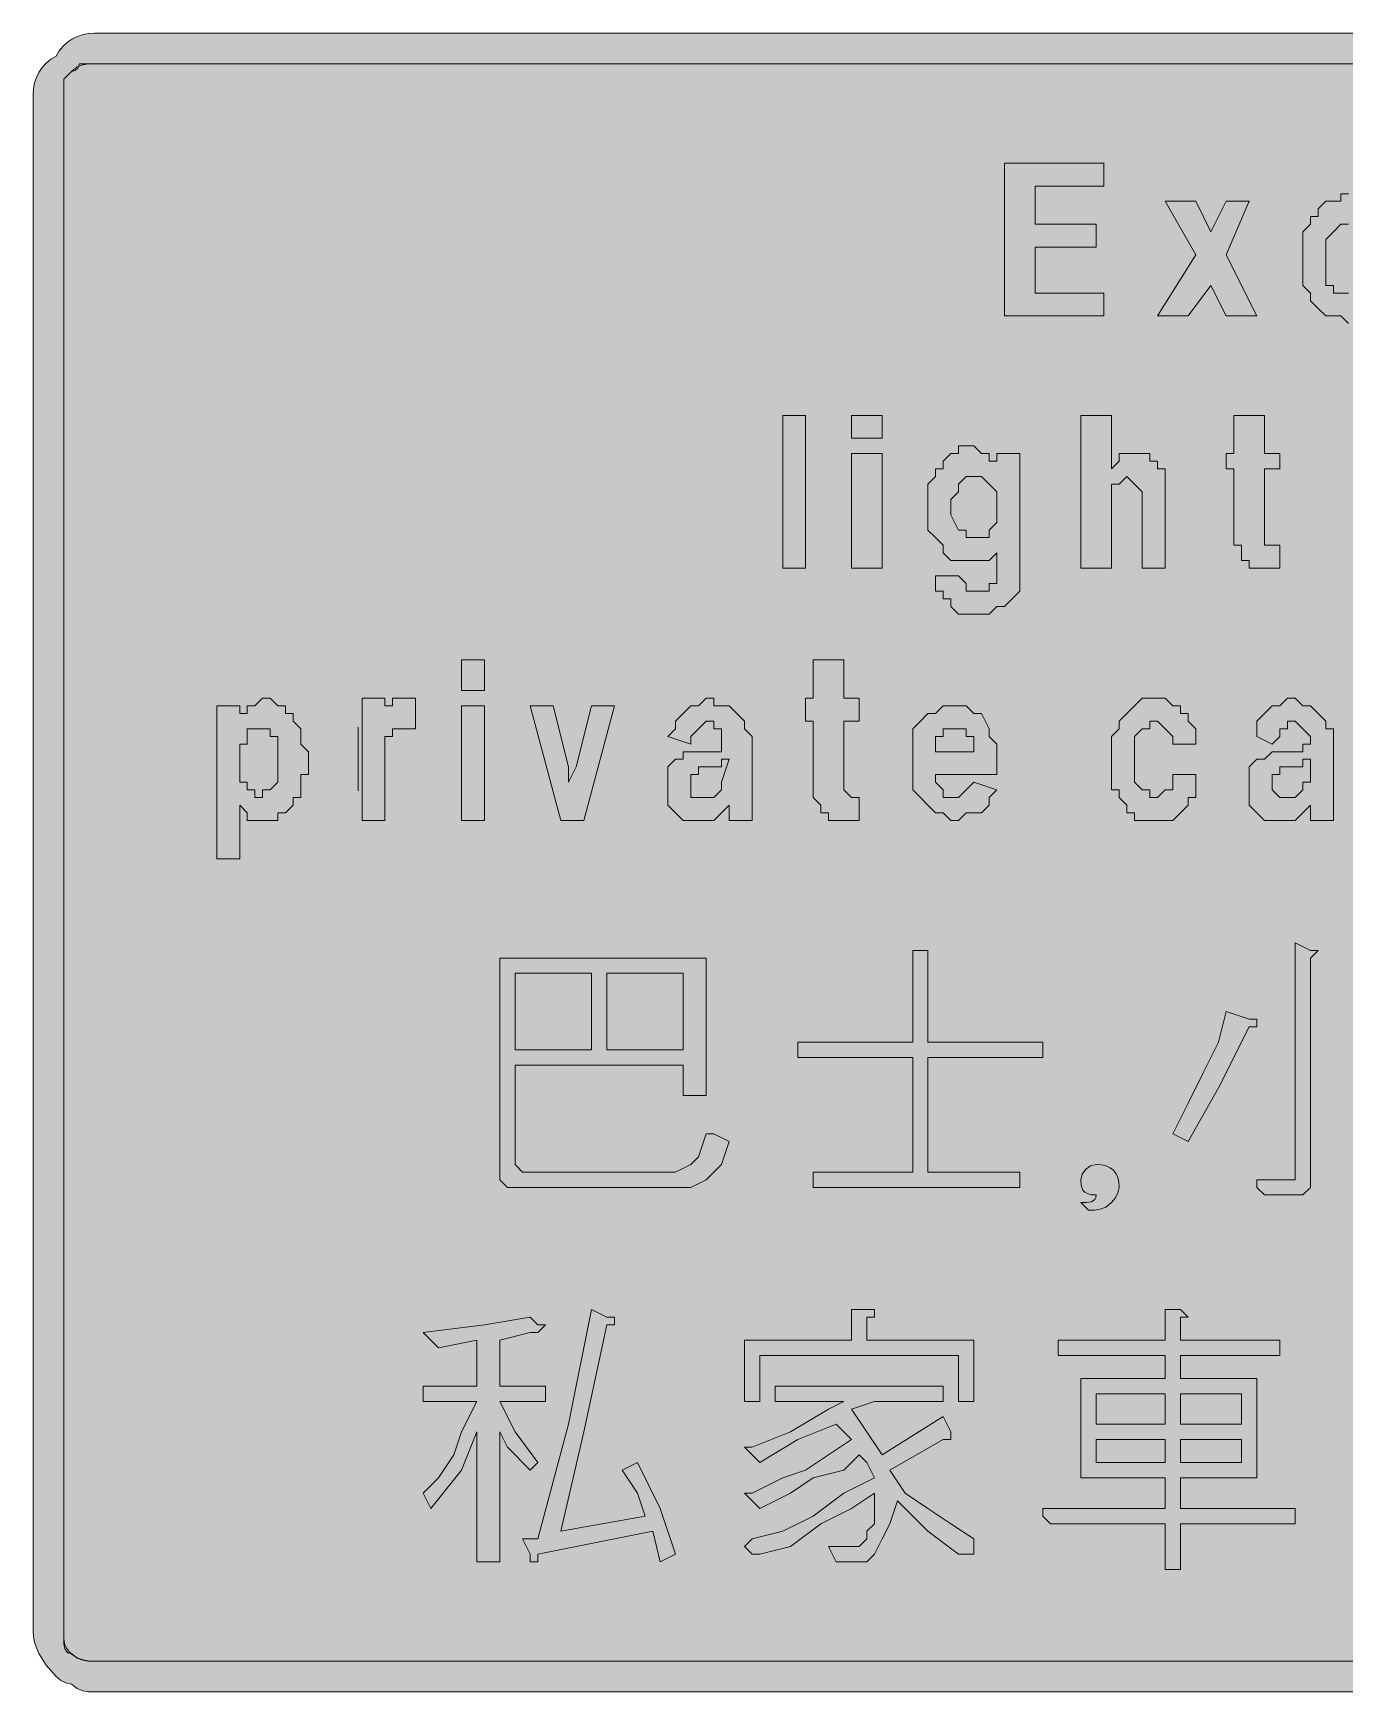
# Model space of a CAD drawing. Header units: metres. Extents: x 7 to 558, y 6 to 266.
# Drawn here: x 6.9 to 212.7, y 5.8 to 266.2 of the extents above; entities that cross this region are included whole.
import ezdxf

# ---------------------------------------------------------------- set-up
doc = ezdxf.new("R2010")
doc.units = ezdxf.units.M
for name, color, linetype, true_color in [('FILL_BLACK_000000', 7, 'Continuous', 0x000000), ('FILL_WHITE_FFFFFF', 7, 'Continuous', 0xffffff), ('STROKE_BLACK_000000', 7, 'Continuous', 0x000000)]:
    doc.layers.add(name, color=color, linetype=linetype, true_color=true_color)

msp = doc.modelspace()

# ---------------------------------------------------------------- hatches: boundary and pattern name
at = {"layer": 'FILL_BLACK_000000', "true_color": 0x000000}
h = msp.add_hatch(color=7, dxfattribs=at)
h.dxf.hatch_style = 1
h.paths.add_polyline_path([(14.73, 5.91), (13.83, 6.27), (12.93, 6.96), (12.05, 7.15), (11.28, 7.56), (10.53, 8.16), (8.96, 9.96), (7.83, 11.76), (7.44, 12.66), (7.16, 13.56), (6.99, 14.46), (6.93, 15.36), (6.93, 256.56), (6.99, 257.46), (7.16, 258.34), (7.44, 259.2), (7.83, 260.01), (8.34, 260.77), (8.96, 261.45), (9.69, 262.06), (10.53, 262.56), (11.03, 263.4), (11.64, 264.14), (12.32, 264.75), (13.08, 265.26), (13.89, 265.65), (14.75, 265.93), (15.63, 266.1), (16.53, 266.16), (549.33, 266.16), (550.23, 265.97), (551.13, 265.56), (552.03, 265.15), (552.93, 264.96), (553.81, 264.75), (554.58, 264.21), (555.12, 263.44), (555.33, 262.56), (556.12, 262.06), (556.72, 261.45), (557.14, 260.77), (557.43, 260.01), (557.69, 258.34), (557.73, 256.56), (557.73, 15.36), (557.73, 11.76), (557.52, 10.86), (556.98, 9.96), (555.33, 8.16), (554.58, 7.56), (553.81, 7.15), (552.93, 6.96), (552.03, 6.27), (551.13, 5.91), (550.23, 5.78), (549.33, 5.76), (16.53, 5.76), (15.63, 5.78), (14.73, 5.91)])
h.paths.add_polyline_path([(550.23, 10.58), (551.13, 10.71), (552.03, 11.07), (552.93, 11.76), (553.33, 11.81), (553.62, 11.97), (553.98, 12.51), (554.11, 13.28), (554.13, 14.16), (554.13, 256.56), (554.11, 257.46), (553.98, 258.36), (553.62, 259.26), (552.93, 260.16), (552.03, 260.85), (551.13, 261.21), (550.23, 261.34), (549.33, 261.36), (16.53, 261.36), (15.63, 261.34), (14.73, 261.21), (13.83, 260.85), (12.93, 260.16), (11.73, 258.96), (11.73, 256.56), (11.73, 14.16), (11.84, 13.32), (12.14, 12.59), (12.62, 11.97), (13.23, 11.46), (13.96, 11.07), (14.77, 10.79), (15.63, 10.62), (16.53, 10.56), (549.33, 10.56), (550.23, 10.58)], flags=16)
h = msp.add_hatch(color=7, dxfattribs=at)
h.dxf.hatch_style = 1
h.paths.add_polyline_path([(159.33, 245.76), (174.93, 245.76), (174.93, 242.16), (164.13, 242.16), (164.13, 236.16), (173.73, 236.16), (173.73, 232.56), (164.13, 232.56), (164.13, 225.36), (174.93, 225.36), (174.93, 221.76), (159.33, 221.76), (159.33, 245.76)])
h = msp.add_hatch(color=7, dxfattribs=at)
h.dxf.hatch_style = 1
h.paths.add_polyline_path([(197.73, 239.76), (194.13, 231.36), (198.93, 221.76), (194.13, 221.76), (191.73, 226.56), (188.13, 221.76), (183.33, 221.76), (189.33, 231.36), (184.53, 239.76), (189.33, 239.76), (191.73, 234.96), (194.13, 239.76), (197.73, 239.76)])
h = msp.add_hatch(color=7, dxfattribs=at)
h.dxf.hatch_style = 1
h.paths.add_polyline_path([(219.33, 226.56), (219.33, 225.36), (218.13, 224.16), (218.13, 222.96), (216.93, 222.96), (215.73, 221.76), (214.53, 221.76), (214.53, 220.56), (213.33, 220.56), (212.13, 221.76), (210.93, 221.76), (209.73, 221.76), (208.53, 222.96), (207.33, 224.16), (207.33, 225.36), (206.13, 226.56), (206.13, 227.76), (206.13, 228.96), (206.13, 231.36), (206.13, 232.56), (206.13, 233.76), (206.13, 234.96), (207.33, 236.16), (207.33, 237.36), (208.53, 237.36), (208.53, 238.56), (209.73, 239.76), (210.93, 239.76), (212.13, 239.76), (212.13, 240.96), (213.33, 240.96), (213.33, 239.76), (214.53, 239.76), (215.73, 239.76), (216.93, 238.56), (218.13, 237.36), (218.13, 236.16), (219.33, 234.96), (219.33, 233.76), (215.73, 233.76), (215.73, 234.96), (214.53, 234.96), (214.53, 236.16), (213.33, 236.16), (212.13, 236.16), (210.93, 234.96), (209.73, 233.76), (209.73, 232.56), (209.73, 231.36), (209.73, 230.16), (209.73, 228.96), (209.73, 227.76), (209.73, 226.56), (210.93, 226.56), (210.93, 225.36), (212.13, 225.36), (213.33, 225.36), (214.53, 225.36), (214.53, 226.56), (215.73, 227.76), (219.33, 227.76), (219.33, 226.56)])
h = msp.add_hatch(color=7, dxfattribs=at)
h.dxf.hatch_style = 1
h.paths.add_polyline_path([(124.53, 206.16), (128.13, 206.16), (128.13, 182.16), (124.53, 182.16), (124.53, 206.16)])
h = msp.add_hatch(color=7, dxfattribs=at)
h.dxf.hatch_style = 1
h.paths.add_polyline_path([(135.33, 206.16), (140.13, 206.16), (140.13, 202.56), (135.33, 202.56), (135.33, 206.16)])
h = msp.add_hatch(color=7, dxfattribs=at)
h.dxf.hatch_style = 1
h.paths.add_polyline_path([(177.33, 198.96), (177.33, 200.16), (178.53, 200.16), (179.73, 200.16), (180.93, 200.16), (182.13, 200.16), (182.13, 198.96), (183.33, 198.96), (183.33, 197.76), (184.53, 197.76), (184.53, 196.56), (184.53, 195.36), (184.53, 182.16), (180.93, 182.16), (180.93, 192.96), (180.93, 194.16), (179.73, 195.36), (178.53, 196.56), (177.33, 195.36), (176.13, 195.36), (176.13, 194.16), (176.13, 192.96), (176.13, 182.16), (171.33, 182.16), (171.33, 206.16), (176.13, 206.16), (176.13, 197.76), (177.33, 198.96)])
h = msp.add_hatch(color=7, dxfattribs=at)
h.dxf.hatch_style = 1
h.paths.add_polyline_path([(196.53, 206.16), (200.13, 206.16), (200.13, 200.16), (202.53, 200.16), (202.53, 197.76), (200.13, 197.76), (200.13, 188.16), (200.13, 186.96), (200.13, 185.76), (201.33, 185.76), (202.53, 185.76), (202.53, 182.16), (201.33, 182.16), (198.93, 182.16), (197.73, 182.16), (197.73, 183.36), (196.53, 183.36), (196.53, 184.56), (196.53, 185.76), (195.33, 185.76), (195.33, 197.76), (194.13, 197.76), (194.13, 200.16), (195.33, 200.16), (195.33, 206.16), (196.53, 206.16)])
h = msp.add_hatch(color=7, dxfattribs=at)
h.dxf.hatch_style = 1
h.paths.add_polyline_path([(156.93, 183.36), (154.53, 183.36), (153.33, 183.36), (152.13, 183.36), (150.93, 183.36), (149.73, 184.56), (149.73, 185.76), (148.53, 186.96), (147.33, 188.16), (147.33, 189.36), (147.33, 190.56), (147.33, 192.96), (147.33, 194.16), (147.33, 195.36), (148.53, 196.56), (148.53, 197.76), (149.73, 197.76), (149.73, 198.96), (150.93, 200.16), (152.13, 200.16), (152.13, 201.36), (154.53, 201.36), (155.73, 200.16), (156.93, 200.16), (156.93, 198.96), (158.13, 198.96), (158.13, 200.16), (161.73, 200.16), (161.73, 180.96), (161.73, 179.76), (161.73, 178.56), (160.53, 177.36), (159.33, 176.16), (158.13, 176.16), (156.93, 174.96), (154.53, 174.96), (153.33, 174.96), (152.13, 174.96), (150.93, 176.16), (150.93, 177.36), (149.73, 177.36), (149.73, 178.56), (148.53, 178.56), (148.53, 180.96), (152.13, 180.96), (153.33, 179.76), (153.33, 178.56), (154.53, 178.56), (155.73, 178.56), (156.93, 178.56), (156.93, 179.76), (158.13, 179.76), (158.13, 180.96), (158.13, 182.16), (158.13, 184.56), (156.93, 183.36)])
h.paths.add_polyline_path([(158.13, 194.16), (156.93, 195.36), (155.73, 196.56), (154.53, 196.56), (153.33, 196.56), (152.13, 195.36), (152.13, 194.16), (150.93, 192.96), (150.93, 191.76), (150.93, 190.56), (152.13, 188.16), (153.33, 188.16), (153.33, 186.96), (154.53, 186.96), (155.73, 186.96), (156.93, 186.96), (156.93, 188.16), (158.13, 189.36), (158.13, 190.56), (158.13, 191.76), (158.13, 192.96), (158.13, 194.16)], flags=16)
h = msp.add_hatch(color=7, dxfattribs=at)
h.dxf.hatch_style = 1
h.paths.add_polyline_path([(135.33, 200.16), (140.13, 200.16), (140.13, 182.16), (135.33, 182.16), (135.33, 200.16)])
h = msp.add_hatch(color=7, dxfattribs=at)
h.dxf.hatch_style = 1
h.paths.add_polyline_path([(74.13, 167.76), (77.73, 167.76), (77.73, 162.96), (74.13, 162.96), (74.13, 167.76)])
h = msp.add_hatch(color=7, dxfattribs=at)
h.dxf.hatch_style = 1
h.paths.add_polyline_path([(134.13, 167.76), (134.13, 161.76), (136.53, 161.76), (136.53, 158.16), (134.13, 158.16), (134.13, 149.76), (134.13, 148.56), (134.13, 147.36), (135.33, 146.16), (136.53, 146.16), (136.53, 142.56), (135.33, 142.56), (132.93, 142.56), (131.73, 142.56), (131.73, 143.76), (130.53, 143.76), (130.53, 144.96), (129.33, 146.16), (129.33, 147.36), (129.33, 158.16), (128.13, 158.16), (128.13, 161.76), (129.33, 161.76), (129.33, 167.76), (134.13, 167.76)])
h = msp.add_hatch(color=7, dxfattribs=at)
h.dxf.hatch_style = 1
h.paths.add_polyline_path([(35.73, 136.56), (35.73, 160.56), (39.33, 160.56), (39.33, 159.36), (40.53, 159.36), (40.53, 160.56), (41.73, 160.56), (42.93, 161.76), (44.13, 161.76), (45.33, 160.56), (46.53, 160.56), (46.53, 159.36), (47.73, 159.36), (47.73, 158.16), (48.93, 156.96), (48.93, 155.76), (48.93, 154.56), (50.13, 153.36), (50.13, 152.16), (50.13, 150.96), (50.13, 149.76), (48.93, 149.76), (48.93, 148.56), (48.93, 147.36), (48.93, 146.16), (47.73, 146.16), (47.73, 144.96), (46.53, 143.76), (45.33, 143.76), (45.33, 142.56), (44.13, 142.56), (42.93, 142.56), (41.73, 142.56), (40.53, 142.56), (40.53, 143.76), (39.33, 144.96), (39.33, 136.56), (35.73, 136.56)])
h.paths.add_polyline_path([(42.93, 147.36), (44.13, 147.36), (45.33, 148.56), (45.33, 149.76), (45.33, 152.16), (45.33, 153.36), (45.33, 154.56), (45.33, 155.76), (44.13, 155.76), (44.13, 156.96), (42.93, 156.96), (41.73, 156.96), (40.53, 156.96), (40.53, 155.76), (40.53, 154.56), (39.33, 154.56), (39.33, 153.36), (39.33, 152.16), (39.33, 150.96), (39.33, 149.76), (39.33, 148.56), (40.53, 148.56), (40.53, 147.36), (41.73, 147.36), (41.73, 146.16), (42.93, 146.16), (42.93, 147.36)], flags=16)
h = msp.add_hatch(color=7, dxfattribs=at)
h.dxf.hatch_style = 1
h.paths.add_polyline_path([(63.33, 161.76), (64.53, 161.76), (65.73, 161.76), (66.93, 161.76), (66.93, 156.96), (65.73, 156.96), (64.53, 156.96), (63.33, 156.96), (63.33, 155.76), (62.13, 155.76), (62.13, 154.56), (62.13, 153.36), (62.13, 152.16), (62.13, 142.56), (58.53, 142.56), (58.53, 161.76), (62.13, 161.76), (62.13, 160.56), (63.33, 160.56), (63.33, 161.76)])
h = msp.add_hatch(color=7, dxfattribs=at)
h.dxf.hatch_style = 1
h.paths.add_polyline_path([(107.73, 158.16), (108.93, 159.36), (110.13, 160.56), (111.33, 160.56), (112.53, 161.76), (113.73, 161.76), (113.73, 160.56), (114.93, 160.56), (116.13, 160.56), (117.33, 159.36), (118.53, 158.16), (118.53, 156.96), (119.73, 155.76), (119.73, 154.56), (119.73, 144.96), (119.73, 143.76), (119.73, 142.56), (116.13, 142.56), (116.13, 144.96), (114.93, 143.76), (113.73, 142.56), (112.53, 142.56), (111.33, 142.56), (110.13, 142.56), (108.93, 142.56), (107.73, 143.76), (106.53, 144.96), (106.53, 146.16), (106.53, 147.36), (106.53, 148.56), (106.53, 149.76), (106.53, 150.96), (107.73, 152.16), (108.93, 152.16), (108.93, 153.36), (110.13, 153.36), (111.33, 153.36), (112.53, 153.36), (113.73, 153.36), (114.93, 153.36), (114.93, 154.56), (114.93, 155.76), (114.93, 156.96), (113.73, 156.96), (113.73, 158.16), (112.53, 158.16), (111.33, 156.96), (110.13, 155.76), (110.13, 154.56), (106.53, 155.76), (107.73, 156.96), (107.73, 158.16)])
h.paths.add_polyline_path([(110.13, 149.76), (110.13, 148.56), (110.13, 147.36), (110.13, 146.16), (111.33, 146.16), (112.53, 146.16), (113.73, 146.16), (114.93, 147.36), (114.93, 148.56), (116.13, 152.16), (114.93, 152.16), (114.93, 150.96), (111.33, 150.96), (111.33, 149.76), (110.13, 149.76)], flags=16)
h = msp.add_hatch(color=7, dxfattribs=at)
h.dxf.hatch_style = 1
h.paths.add_polyline_path([(189.33, 148.56), (189.33, 147.36), (189.33, 146.16), (188.13, 146.16), (188.13, 144.96), (186.93, 143.76), (185.73, 142.56), (184.53, 142.56), (183.33, 142.56), (182.13, 142.56), (180.93, 142.56), (179.73, 142.56), (179.73, 143.76), (178.53, 143.76), (178.53, 144.96), (177.33, 146.16), (177.33, 147.36), (176.13, 147.36), (176.13, 148.56), (176.13, 150.96), (176.13, 152.16), (176.13, 153.36), (176.13, 154.56), (176.13, 155.76), (177.33, 156.96), (177.33, 158.16), (178.53, 159.36), (179.73, 160.56), (180.93, 161.76), (182.13, 161.76), (183.33, 161.76), (184.53, 161.76), (185.73, 160.56), (186.93, 160.56), (186.93, 159.36), (188.13, 159.36), (188.13, 158.16), (189.33, 156.96), (189.33, 155.76), (189.33, 154.56), (185.73, 154.56), (185.73, 155.76), (184.53, 156.96), (183.33, 158.16), (182.13, 158.16), (182.13, 156.96), (180.93, 156.96), (179.73, 155.76), (179.73, 154.56), (179.73, 153.36), (179.73, 152.16), (179.73, 150.96), (179.73, 149.76), (179.73, 148.56), (180.93, 147.36), (182.13, 147.36), (182.13, 146.16), (183.33, 146.16), (184.53, 147.36), (185.73, 147.36), (185.73, 148.56), (185.73, 149.76), (189.33, 149.76), (189.33, 148.56)])
h = msp.add_hatch(color=7, dxfattribs=at)
h.dxf.hatch_style = 1
h.paths.add_polyline_path([(198.93, 158.16), (200.13, 159.36), (201.33, 160.56), (202.53, 160.56), (203.73, 161.76), (204.93, 161.76), (206.13, 160.56), (207.33, 160.56), (208.53, 159.36), (209.73, 158.16), (209.73, 156.96), (210.93, 156.96), (210.93, 155.76), (210.93, 154.56), (210.93, 144.96), (210.93, 143.76), (210.93, 142.56), (207.33, 142.56), (207.33, 144.96), (206.13, 143.76), (204.93, 142.56), (203.73, 142.56), (202.53, 142.56), (201.33, 142.56), (200.13, 142.56), (198.93, 143.76), (197.73, 144.96), (197.73, 146.16), (197.73, 147.36), (197.73, 148.56), (197.73, 149.76), (197.73, 150.96), (198.93, 152.16), (200.13, 152.16), (201.33, 153.36), (202.53, 153.36), (203.73, 153.36), (204.93, 153.36), (206.13, 153.36), (206.13, 154.56), (207.33, 154.56), (207.33, 155.76), (206.13, 156.96), (204.93, 158.16), (203.73, 158.16), (203.73, 156.96), (202.53, 156.96), (202.53, 155.76), (201.33, 154.56), (198.93, 155.76), (198.93, 156.96), (198.93, 158.16)])
h.paths.add_polyline_path([(201.33, 149.76), (201.33, 148.56), (201.33, 147.36), (202.53, 146.16), (203.73, 146.16), (204.93, 146.16), (206.13, 147.36), (206.13, 148.56), (207.33, 148.56), (207.33, 152.16), (206.13, 152.16), (206.13, 150.96), (202.53, 150.96), (202.53, 149.76), (201.33, 149.76)], flags=16)
h = msp.add_hatch(color=7, dxfattribs=at)
h.dxf.hatch_style = 1
h.paths.add_polyline_path([(74.13, 160.56), (77.73, 160.56), (77.73, 142.56), (74.13, 142.56), (74.13, 160.56)])
h = msp.add_hatch(color=7, dxfattribs=at)
h.dxf.hatch_style = 1
h.paths.add_polyline_path([(84.93, 160.56), (88.53, 160.56), (90.93, 150.96), (90.93, 148.56), (92.13, 150.96), (94.53, 160.56), (98.13, 160.56), (93.33, 142.56), (89.73, 142.56), (84.93, 160.56)])
h = msp.add_hatch(color=7, dxfattribs=at)
h.dxf.hatch_style = 1
h.paths.add_polyline_path([(156.93, 144.96), (155.73, 143.76), (153.33, 143.76), (152.13, 142.56), (150.93, 142.56), (149.73, 143.76), (148.53, 143.76), (147.33, 144.96), (146.13, 146.16), (144.93, 147.36), (144.93, 149.76), (144.93, 150.96), (144.93, 153.36), (144.93, 154.56), (144.93, 156.96), (146.13, 158.16), (147.33, 159.36), (148.53, 159.36), (149.73, 160.56), (152.13, 160.56), (153.33, 160.56), (154.53, 159.36), (155.73, 159.36), (156.93, 156.96), (156.93, 155.76), (158.13, 154.56), (158.13, 152.16), (158.13, 149.76), (148.53, 149.76), (148.53, 148.56), (149.73, 147.36), (149.73, 146.16), (150.93, 146.16), (152.13, 146.16), (153.33, 147.36), (154.53, 148.56), (158.13, 147.36), (156.93, 146.16), (156.93, 144.96)])
h.paths.add_polyline_path([(154.53, 154.56), (154.53, 155.76), (153.33, 155.76), (153.33, 156.96), (152.13, 156.96), (150.93, 156.96), (149.73, 156.96), (149.73, 155.76), (148.53, 155.76), (148.53, 154.56), (148.53, 153.36), (154.53, 153.36), (154.53, 154.56)], flags=16)
h = msp.add_hatch(color=7, dxfattribs=at)
h.dxf.hatch_style = 1
h.paths.add_polyline_path([(198.93, 86.16), (203.73, 86.16), (204.93, 86.16), (204.93, 87.36), (204.93, 123.36), (207.33, 122.16), (208.53, 122.16), (207.33, 120.96), (207.33, 87.36), (207.33, 84.96), (206.13, 83.76), (204.93, 83.76), (201.33, 83.76), (200.13, 83.76), (198.93, 84.96), (198.93, 86.16)])
h = msp.add_hatch(color=7, dxfattribs=at)
h.dxf.hatch_style = 1
h.paths.add_polyline_path([(83.73, 87.36), (107.73, 87.36), (110.13, 88.56), (111.33, 89.76), (112.53, 93.36), (113.73, 93.36), (116.13, 92.16), (114.93, 88.56), (113.73, 87.36), (112.53, 86.16), (110.13, 84.96), (107.73, 84.96), (82.53, 84.96), (81.33, 84.96), (80.13, 86.16), (80.13, 87.36), (80.13, 88.56), (80.13, 120.96), (112.53, 120.96), (112.53, 99.36), (108.93, 99.36), (108.93, 104.16), (82.53, 104.16), (82.53, 89.76), (82.53, 88.56), (83.73, 87.36)])
h.paths.add_polyline_path([(108.93, 118.56), (96.93, 118.56), (96.93, 106.56), (108.93, 106.56), (108.93, 118.56)], flags=16)
h.paths.add_polyline_path([(94.53, 106.56), (94.53, 118.56), (82.53, 118.56), (82.53, 106.56), (94.53, 106.56)], flags=16)
h = msp.add_hatch(color=7, dxfattribs=at)
h.dxf.hatch_style = 1
h.paths.add_polyline_path([(147.33, 105.36), (147.33, 87.36), (161.73, 87.36), (161.73, 84.96), (129.33, 84.96), (129.33, 87.36), (144.93, 87.36), (144.93, 105.36), (126.93, 105.36), (126.93, 107.76), (144.93, 107.76), (144.93, 122.16), (146.13, 122.16), (147.33, 122.16), (147.33, 120.96), (147.33, 107.76), (165.33, 107.76), (165.33, 105.36), (147.33, 105.36)])
h = msp.add_hatch(color=7, dxfattribs=at)
h.dxf.hatch_style = 1
h.paths.add_polyline_path([(188.13, 98.16), (190.53, 102.96), (192.93, 107.76), (194.13, 112.56), (197.73, 111.36), (198.93, 111.36), (198.93, 110.16), (197.73, 110.16), (192.93, 100.56), (188.13, 92.16), (185.73, 93.36), (188.13, 98.16)])
h = msp.add_hatch(color=7, dxfattribs=at)
h.dxf.hatch_style = 1
h.paths.add_polyline_path([(174.57, 88.5), (175.31, 88.34), (175.92, 88.05), (176.43, 87.66), (176.82, 87.15), (177.11, 86.54), (177.27, 85.8), (177.33, 84.96), (177.14, 84.08), (176.73, 83.31), (176.13, 82.56), (175.23, 81.87), (174.33, 81.51), (173.43, 81.38), (172.53, 81.36), (171.33, 82.56), (172.21, 82.58), (172.98, 82.71), (173.52, 83.07), (173.68, 83.36), (173.73, 83.76), (172.94, 83.81), (172.34, 83.97), (171.92, 84.2), (171.63, 84.51), (171.37, 85.28), (171.33, 86.16), (171.54, 87.04), (172.08, 87.81), (172.85, 88.35), (173.73, 88.56), (174.57, 88.5)])
h = msp.add_hatch(color=7, dxfattribs=at)
h.dxf.hatch_style = 1
h.paths.add_polyline_path([(101.73, 36.96), (99.33, 40.56), (101.73, 41.76), (105.33, 34.56), (107.73, 27.36), (105.33, 26.16), (104.13, 30.96), (86.13, 27.36), (86.13, 26.16), (84.93, 26.16), (84.93, 27.36), (83.73, 29.76), (86.13, 29.76), (90.93, 47.76), (94.53, 65.76), (96.93, 64.56), (98.13, 64.56), (98.13, 63.36), (96.93, 63.36), (93.33, 46.56), (89.73, 30.96), (102.93, 33.36), (101.73, 36.96)])
h = msp.add_hatch(color=7, dxfattribs=at)
h.dxf.hatch_style = 1
h.paths.add_polyline_path([(118.53, 60.96), (135.33, 60.96), (135.33, 65.76), (136.53, 65.76), (137.73, 65.76), (138.93, 65.76), (138.93, 64.56), (137.73, 64.56), (137.73, 60.96), (154.53, 60.96), (154.53, 51.36), (152.13, 51.36), (152.13, 58.56), (120.93, 58.56), (120.93, 51.36), (118.53, 51.36), (118.53, 60.96)])
h = msp.add_hatch(color=7, dxfattribs=at)
h.dxf.hatch_style = 1
h.paths.add_polyline_path([(204.93, 32.16), (186.93, 32.16), (186.93, 26.16), (186.93, 24.96), (184.53, 24.96), (184.53, 26.16), (184.53, 32.16), (183.33, 32.16), (166.53, 32.16), (165.33, 33.36), (165.33, 34.56), (166.53, 34.56), (183.33, 34.56), (184.53, 34.56), (184.53, 39.36), (183.33, 39.36), (171.33, 39.36), (171.33, 53.76), (171.33, 54.96), (183.33, 54.96), (184.53, 54.96), (184.53, 58.56), (183.33, 58.56), (168.93, 58.56), (167.73, 58.56), (167.73, 60.96), (168.93, 60.96), (183.33, 60.96), (184.53, 60.96), (184.53, 65.76), (186.93, 65.76), (188.13, 64.56), (186.93, 64.56), (186.93, 60.96), (201.33, 60.96), (202.53, 60.96), (202.53, 58.56), (201.33, 58.56), (186.93, 58.56), (186.93, 54.96), (198.93, 54.96), (198.93, 53.76), (198.93, 39.36), (186.93, 39.36), (186.93, 34.56), (204.93, 34.56), (204.93, 33.36), (204.93, 32.16)])
h.paths.add_polyline_path([(196.53, 47.76), (196.53, 52.56), (186.93, 52.56), (186.93, 47.76), (196.53, 47.76)], flags=16)
h.paths.add_polyline_path([(183.33, 52.56), (173.73, 52.56), (173.73, 47.76), (183.33, 47.76), (184.53, 47.76), (184.53, 52.56), (183.33, 52.56)], flags=16)
h.paths.add_polyline_path([(184.53, 45.36), (183.33, 45.36), (173.73, 45.36), (173.73, 41.76), (183.33, 41.76), (184.53, 41.76), (184.53, 45.36)], flags=16)
h.paths.add_polyline_path([(196.53, 45.36), (186.93, 45.36), (186.93, 41.76), (196.53, 41.76), (196.53, 45.36)], flags=16)
h = msp.add_hatch(color=7, dxfattribs=at)
h.dxf.hatch_style = 1
h.paths.add_polyline_path([(74.13, 40.56), (69.33, 34.56), (68.13, 36.96), (70.53, 39.36), (72.93, 42.96), (74.13, 46.56), (76.53, 51.36), (68.13, 51.36), (68.13, 53.76), (76.53, 53.76), (76.53, 60.96), (70.53, 59.76), (68.13, 62.16), (77.73, 63.36), (84.93, 64.56), (86.13, 63.36), (87.33, 63.36), (86.13, 62.16), (84.93, 62.16), (80.13, 60.96), (80.13, 53.76), (87.33, 53.76), (87.33, 51.36), (80.13, 51.36), (82.53, 46.56), (86.13, 41.76), (84.93, 40.56), (81.33, 44.16), (80.13, 46.56), (80.13, 26.16), (76.53, 26.16), (76.53, 46.56), (74.13, 40.56)])
h = msp.add_hatch(color=7, dxfattribs=at)
h.dxf.hatch_style = 1
h.paths.add_polyline_path([(123.33, 51.36), (123.33, 53.76), (149.73, 53.76), (149.73, 51.36), (138.93, 51.36), (135.33, 50.16), (140.13, 42.96), (149.73, 48.96), (150.93, 46.56), (150.93, 45.36), (149.73, 45.36), (141.33, 40.56), (143.73, 36.96), (147.33, 34.56), (150.93, 32.16), (154.53, 29.76), (154.53, 28.56), (154.53, 27.36), (153.33, 27.36), (152.13, 27.36), (147.33, 30.96), (142.53, 35.76), (141.33, 32.16), (140.13, 29.76), (138.93, 27.36), (137.73, 26.16), (135.33, 26.16), (134.13, 26.16), (132.93, 26.16), (131.73, 28.56), (134.13, 28.56), (135.33, 28.56), (136.53, 28.56), (137.73, 29.76), (137.73, 30.96), (138.93, 32.16), (138.93, 36.96), (135.33, 34.56), (130.53, 32.16), (125.73, 28.56), (120.93, 27.36), (119.73, 27.36), (118.53, 28.56), (119.73, 29.76), (124.53, 30.96), (129.33, 33.36), (134.13, 36.96), (138.93, 39.36), (137.73, 41.76), (136.53, 42.96), (134.13, 40.56), (129.33, 39.36), (125.73, 36.96), (120.93, 34.56), (119.73, 35.76), (118.53, 36.96), (119.73, 36.96), (124.53, 39.36), (128.13, 40.56), (131.73, 42.96), (135.33, 45.36), (132.93, 47.76), (126.93, 45.36), (120.93, 41.76), (119.73, 42.96), (118.53, 44.16), (119.73, 44.16), (125.73, 46.56), (131.73, 50.16), (134.13, 51.36), (123.33, 51.36)])
at = {"layer": 'FILL_WHITE_FFFFFF', "true_color": 0xffffff}
h = msp.add_hatch(color=7, dxfattribs=at)
h.dxf.hatch_style = 1
h.paths.add_polyline_path([(16.53, 10.56), (15.63, 10.58), (14.73, 10.71), (13.83, 11.07), (12.93, 11.76), (12.53, 11.81), (12.24, 11.97), (11.88, 12.51), (11.75, 13.28), (11.73, 14.16), (11.73, 256.56), (11.73, 258.96), (12.93, 260.16), (13.53, 260.31), (13.94, 260.67), (14.08, 260.96), (14.13, 261.36), (16.53, 261.36), (549.33, 261.36), (550.23, 261.34), (551.13, 261.21), (552.03, 260.85), (552.93, 260.16), (553.08, 259.56), (553.44, 259.15), (553.73, 259.01), (554.13, 258.96), (554.13, 256.56), (554.13, 14.16), (554.02, 13.32), (553.72, 12.59), (553.24, 11.97), (552.63, 11.46), (551.9, 11.07), (551.09, 10.79), (550.23, 10.62), (549.33, 10.56), (16.53, 10.56)])

# ---------------------------------------------------------------- linework, layer by layer
at = {"layer": 'FILL_BLACK_000000', "lineweight": 0, "true_color": 0x000000}
for points in [[(549.33, 5.76), (16.53, 5.76), (15.63, 5.78), (14.73, 5.91), (13.83, 6.27), (12.93, 6.96), (12.05, 7.15), (11.28, 7.56), (10.53, 8.16), (8.96, 9.96), (7.83, 11.76), (7.44, 12.66), (7.16, 13.56), (6.99, 14.46), (6.93, 15.36), (6.93, 256.56), (6.99, 257.46), (7.16, 258.34), (7.44, 259.2), (7.83, 260.01), (8.34, 260.77), (8.96, 261.45), (9.69, 262.06), (10.53, 262.56), (11.03, 263.4), (11.64, 264.14), (12.32, 264.75), (13.08, 265.26), (13.89, 265.65), (14.75, 265.93), (15.63, 266.1), (16.53, 266.16), (549.33, 266.16)], [(549.33, 261.36), (16.53, 261.36), (15.63, 261.34), (14.73, 261.21), (13.83, 260.85), (12.93, 260.16), (11.73, 258.96), (11.73, 256.56), (11.73, 14.16), (11.84, 13.32), (12.14, 12.59), (12.62, 11.97), (13.23, 11.46), (13.96, 11.07), (14.77, 10.79), (15.63, 10.62), (16.53, 10.56), (549.33, 10.56)], [(213.33, 220.56), (212.13, 221.76), (210.93, 221.76), (209.73, 221.76), (208.53, 222.96), (207.33, 224.16), (207.33, 225.36), (206.13, 226.56), (206.13, 227.76), (206.13, 228.96), (206.13, 231.36), (206.13, 232.56), (206.13, 233.76), (206.13, 234.96), (207.33, 236.16), (207.33, 237.36), (208.53, 237.36), (208.53, 238.56), (209.73, 239.76), (210.93, 239.76), (212.13, 239.76), (212.13, 240.96), (213.33, 240.96)], [(213.33, 236.16), (212.13, 236.16), (210.93, 234.96), (209.73, 233.76), (209.73, 232.56), (209.73, 231.36), (209.73, 230.16), (209.73, 228.96), (209.73, 227.76), (209.73, 226.56), (210.93, 226.56), (210.93, 225.36), (212.13, 225.36), (213.33, 225.36)]]:
    msp.add_lwpolyline(points, dxfattribs=at)
for points in [[(159.33, 245.76), (174.93, 245.76), (174.93, 242.16), (164.13, 242.16), (164.13, 236.16), (173.73, 236.16), (173.73, 232.56), (164.13, 232.56), (164.13, 225.36), (174.93, 225.36), (174.93, 221.76), (159.33, 221.76)], [(197.73, 239.76), (194.13, 231.36), (198.93, 221.76), (194.13, 221.76), (191.73, 226.56), (188.13, 221.76), (183.33, 221.76), (189.33, 231.36), (184.53, 239.76), (189.33, 239.76), (191.73, 234.96), (194.13, 239.76)], [(124.53, 206.16), (128.13, 206.16), (128.13, 182.16), (124.53, 182.16)], [(135.33, 206.16), (140.13, 206.16), (140.13, 202.56), (135.33, 202.56)], [(177.33, 198.96), (177.33, 200.16), (178.53, 200.16), (179.73, 200.16), (180.93, 200.16), (182.13, 200.16), (182.13, 198.96), (183.33, 198.96), (183.33, 197.76), (184.53, 197.76), (184.53, 196.56), (184.53, 195.36), (184.53, 182.16), (180.93, 182.16), (180.93, 192.96), (180.93, 194.16), (179.73, 195.36), (178.53, 196.56), (177.33, 195.36), (176.13, 195.36), (176.13, 194.16), (176.13, 192.96), (176.13, 182.16), (171.33, 182.16), (171.33, 206.16), (176.13, 206.16), (176.13, 197.76)], [(196.53, 206.16), (200.13, 206.16), (200.13, 200.16), (202.53, 200.16), (202.53, 197.76), (200.13, 197.76), (200.13, 188.16), (200.13, 186.96), (200.13, 185.76), (201.33, 185.76), (202.53, 185.76), (202.53, 182.16), (201.33, 182.16), (198.93, 182.16), (197.73, 182.16), (197.73, 183.36), (196.53, 183.36), (196.53, 184.56), (196.53, 185.76), (195.33, 185.76), (195.33, 197.76), (194.13, 197.76), (194.13, 200.16), (195.33, 200.16), (195.33, 206.16)], [(156.93, 183.36), (154.53, 183.36), (153.33, 183.36), (152.13, 183.36), (150.93, 183.36), (149.73, 184.56), (149.73, 185.76), (148.53, 186.96), (147.33, 188.16), (147.33, 189.36), (147.33, 190.56), (147.33, 192.96), (147.33, 194.16), (147.33, 195.36), (148.53, 196.56), (148.53, 197.76), (149.73, 197.76), (149.73, 198.96), (150.93, 200.16), (152.13, 200.16), (152.13, 201.36), (154.53, 201.36), (155.73, 200.16), (156.93, 200.16), (156.93, 198.96), (158.13, 198.96), (158.13, 200.16), (161.73, 200.16), (161.73, 180.96), (161.73, 179.76), (161.73, 178.56), (160.53, 177.36), (159.33, 176.16), (158.13, 176.16), (156.93, 174.96), (154.53, 174.96), (153.33, 174.96), (152.13, 174.96), (150.93, 176.16), (150.93, 177.36), (149.73, 177.36), (149.73, 178.56), (148.53, 178.56), (148.53, 180.96), (152.13, 180.96), (153.33, 179.76), (153.33, 178.56), (154.53, 178.56), (155.73, 178.56), (156.93, 178.56), (156.93, 179.76), (158.13, 179.76), (158.13, 180.96), (158.13, 182.16), (158.13, 184.56)], [(135.33, 200.16), (140.13, 200.16), (140.13, 182.16), (135.33, 182.16)], [(158.13, 194.16), (156.93, 195.36), (155.73, 196.56), (154.53, 196.56), (153.33, 196.56), (152.13, 195.36), (152.13, 194.16), (150.93, 192.96), (150.93, 191.76), (150.93, 190.56), (152.13, 188.16), (153.33, 188.16), (153.33, 186.96), (154.53, 186.96), (155.73, 186.96), (156.93, 186.96), (156.93, 188.16), (158.13, 189.36), (158.13, 190.56), (158.13, 191.76), (158.13, 192.96)], [(74.13, 167.76), (77.73, 167.76), (77.73, 162.96), (74.13, 162.96)], [(134.13, 167.76), (134.13, 161.76), (136.53, 161.76), (136.53, 158.16), (134.13, 158.16), (134.13, 149.76), (134.13, 148.56), (134.13, 147.36), (135.33, 146.16), (136.53, 146.16), (136.53, 142.56), (135.33, 142.56), (132.93, 142.56), (131.73, 142.56), (131.73, 143.76), (130.53, 143.76), (130.53, 144.96), (129.33, 146.16), (129.33, 147.36), (129.33, 158.16), (128.13, 158.16), (128.13, 161.76), (129.33, 161.76), (129.33, 167.76)], [(35.73, 136.56), (35.73, 160.56), (39.33, 160.56), (39.33, 159.36), (40.53, 159.36), (40.53, 160.56), (41.73, 160.56), (42.93, 161.76), (44.13, 161.76), (45.33, 160.56), (46.53, 160.56), (46.53, 159.36), (47.73, 159.36), (47.73, 158.16), (48.93, 156.96), (48.93, 155.76), (48.93, 154.56), (50.13, 153.36), (50.13, 152.16), (50.13, 150.96), (50.13, 149.76), (48.93, 149.76), (48.93, 148.56), (48.93, 147.36), (48.93, 146.16), (47.73, 146.16), (47.73, 144.96), (46.53, 143.76), (45.33, 143.76), (45.33, 142.56), (44.13, 142.56), (42.93, 142.56), (41.73, 142.56), (40.53, 142.56), (40.53, 143.76), (39.33, 144.96), (39.33, 136.56)], [(63.33, 161.76), (64.53, 161.76), (65.73, 161.76), (66.93, 161.76), (66.93, 156.96), (65.73, 156.96), (64.53, 156.96), (63.33, 156.96), (63.33, 155.76), (62.13, 155.76), (62.13, 154.56), (62.13, 153.36), (62.13, 152.16), (62.13, 142.56), (58.53, 142.56), (58.53, 161.76), (62.13, 161.76), (62.13, 160.56), (63.33, 160.56)], [(107.73, 158.16), (108.93, 159.36), (110.13, 160.56), (111.33, 160.56), (112.53, 161.76), (113.73, 161.76), (113.73, 160.56), (114.93, 160.56), (116.13, 160.56), (117.33, 159.36), (118.53, 158.16), (118.53, 156.96), (119.73, 155.76), (119.73, 154.56), (119.73, 144.96), (119.73, 143.76), (119.73, 142.56), (116.13, 142.56), (116.13, 144.96), (114.93, 143.76), (113.73, 142.56), (112.53, 142.56), (111.33, 142.56), (110.13, 142.56), (108.93, 142.56), (107.73, 143.76), (106.53, 144.96), (106.53, 146.16), (106.53, 147.36), (106.53, 148.56), (106.53, 149.76), (106.53, 150.96), (107.73, 152.16), (108.93, 152.16), (108.93, 153.36), (110.13, 153.36), (111.33, 153.36), (112.53, 153.36), (113.73, 153.36), (114.93, 153.36), (114.93, 154.56), (114.93, 155.76), (114.93, 156.96), (113.73, 156.96), (113.73, 158.16), (112.53, 158.16), (111.33, 156.96), (110.13, 155.76), (110.13, 154.56), (106.53, 155.76), (107.73, 156.96)], [(189.33, 148.56), (189.33, 147.36), (189.33, 146.16), (188.13, 146.16), (188.13, 144.96), (186.93, 143.76), (185.73, 142.56), (184.53, 142.56), (183.33, 142.56), (182.13, 142.56), (180.93, 142.56), (179.73, 142.56), (179.73, 143.76), (178.53, 143.76), (178.53, 144.96), (177.33, 146.16), (177.33, 147.36), (176.13, 147.36), (176.13, 148.56), (176.13, 150.96), (176.13, 152.16), (176.13, 153.36), (176.13, 154.56), (176.13, 155.76), (177.33, 156.96), (177.33, 158.16), (178.53, 159.36), (179.73, 160.56), (180.93, 161.76), (182.13, 161.76), (183.33, 161.76), (184.53, 161.76), (185.73, 160.56), (186.93, 160.56), (186.93, 159.36), (188.13, 159.36), (188.13, 158.16), (189.33, 156.96), (189.33, 155.76), (189.33, 154.56), (185.73, 154.56), (185.73, 155.76), (184.53, 156.96), (183.33, 158.16), (182.13, 158.16), (182.13, 156.96), (180.93, 156.96), (179.73, 155.76), (179.73, 154.56), (179.73, 153.36), (179.73, 152.16), (179.73, 150.96), (179.73, 149.76), (179.73, 148.56), (180.93, 147.36), (182.13, 147.36), (182.13, 146.16), (183.33, 146.16), (184.53, 147.36), (185.73, 147.36), (185.73, 148.56), (185.73, 149.76), (189.33, 149.76)], [(198.93, 158.16), (200.13, 159.36), (201.33, 160.56), (202.53, 160.56), (203.73, 161.76), (204.93, 161.76), (206.13, 160.56), (207.33, 160.56), (208.53, 159.36), (209.73, 158.16), (209.73, 156.96), (210.93, 156.96), (210.93, 155.76), (210.93, 154.56), (210.93, 144.96), (210.93, 143.76), (210.93, 142.56), (207.33, 142.56), (207.33, 144.96), (206.13, 143.76), (204.93, 142.56), (203.73, 142.56), (202.53, 142.56), (201.33, 142.56), (200.13, 142.56), (198.93, 143.76), (197.73, 144.96), (197.73, 146.16), (197.73, 147.36), (197.73, 148.56), (197.73, 149.76), (197.73, 150.96), (198.93, 152.16), (200.13, 152.16), (201.33, 153.36), (202.53, 153.36), (203.73, 153.36), (204.93, 153.36), (206.13, 153.36), (206.13, 154.56), (207.33, 154.56), (207.33, 155.76), (206.13, 156.96), (204.93, 158.16), (203.73, 158.16), (203.73, 156.96), (202.53, 156.96), (202.53, 155.76), (201.33, 154.56), (198.93, 155.76), (198.93, 156.96)], [(74.13, 160.56), (77.73, 160.56), (77.73, 142.56), (74.13, 142.56)], [(84.93, 160.56), (88.53, 160.56), (90.93, 150.96), (90.93, 148.56), (92.13, 150.96), (94.53, 160.56), (98.13, 160.56), (93.33, 142.56), (89.73, 142.56)], [(156.93, 144.96), (155.73, 143.76), (153.33, 143.76), (152.13, 142.56), (150.93, 142.56), (149.73, 143.76), (148.53, 143.76), (147.33, 144.96), (146.13, 146.16), (144.93, 147.36), (144.93, 149.76), (144.93, 150.96), (144.93, 153.36), (144.93, 154.56), (144.93, 156.96), (146.13, 158.16), (147.33, 159.36), (148.53, 159.36), (149.73, 160.56), (152.13, 160.56), (153.33, 160.56), (154.53, 159.36), (155.73, 159.36), (156.93, 156.96), (156.93, 155.76), (158.13, 154.56), (158.13, 152.16), (158.13, 149.76), (148.53, 149.76), (148.53, 148.56), (149.73, 147.36), (149.73, 146.16), (150.93, 146.16), (152.13, 146.16), (153.33, 147.36), (154.53, 148.56), (158.13, 147.36), (156.93, 146.16)], [(42.93, 147.36), (44.13, 147.36), (45.33, 148.56), (45.33, 149.76), (45.33, 152.16), (45.33, 153.36), (45.33, 154.56), (45.33, 155.76), (44.13, 155.76), (44.13, 156.96), (42.93, 156.96), (41.73, 156.96), (40.53, 156.96), (40.53, 155.76), (40.53, 154.56), (39.33, 154.56), (39.33, 153.36), (39.33, 152.16), (39.33, 150.96), (39.33, 149.76), (39.33, 148.56), (40.53, 148.56), (40.53, 147.36), (41.73, 147.36), (41.73, 146.16), (42.93, 146.16)], [(154.53, 154.56), (154.53, 155.76), (153.33, 155.76), (153.33, 156.96), (152.13, 156.96), (150.93, 156.96), (149.73, 156.96), (149.73, 155.76), (148.53, 155.76), (148.53, 154.56), (148.53, 153.36), (154.53, 153.36)], [(110.13, 149.76), (110.13, 148.56), (110.13, 147.36), (110.13, 146.16), (111.33, 146.16), (112.53, 146.16), (113.73, 146.16), (114.93, 147.36), (114.93, 148.56), (116.13, 152.16), (114.93, 152.16), (114.93, 150.96), (111.33, 150.96), (111.33, 149.76)], [(201.33, 149.76), (201.33, 148.56), (201.33, 147.36), (202.53, 146.16), (203.73, 146.16), (204.93, 146.16), (206.13, 147.36), (206.13, 148.56), (207.33, 148.56), (207.33, 152.16), (206.13, 152.16), (206.13, 150.96), (202.53, 150.96), (202.53, 149.76)], [(198.93, 86.16), (203.73, 86.16), (204.93, 86.16), (204.93, 87.36), (204.93, 123.36), (207.33, 122.16), (208.53, 122.16), (207.33, 120.96), (207.33, 87.36), (207.33, 84.96), (206.13, 83.76), (204.93, 83.76), (201.33, 83.76), (200.13, 83.76), (198.93, 84.96)], [(83.73, 87.36), (107.73, 87.36), (110.13, 88.56), (111.33, 89.76), (112.53, 93.36), (113.73, 93.36), (116.13, 92.16), (114.93, 88.56), (113.73, 87.36), (112.53, 86.16), (110.13, 84.96), (107.73, 84.96), (82.53, 84.96), (81.33, 84.96), (80.13, 86.16), (80.13, 87.36), (80.13, 88.56), (80.13, 120.96), (112.53, 120.96), (112.53, 99.36), (108.93, 99.36), (108.93, 104.16), (82.53, 104.16), (82.53, 89.76), (82.53, 88.56)], [(147.33, 105.36), (147.33, 87.36), (161.73, 87.36), (161.73, 84.96), (129.33, 84.96), (129.33, 87.36), (144.93, 87.36), (144.93, 105.36), (126.93, 105.36), (126.93, 107.76), (144.93, 107.76), (144.93, 122.16), (146.13, 122.16), (147.33, 122.16), (147.33, 120.96), (147.33, 107.76), (165.33, 107.76), (165.33, 105.36)], [(94.53, 106.56), (94.53, 118.56), (82.53, 118.56), (82.53, 106.56)], [(108.93, 118.56), (96.93, 118.56), (96.93, 106.56), (108.93, 106.56)], [(188.13, 98.16), (190.53, 102.96), (192.93, 107.76), (194.13, 112.56), (197.73, 111.36), (198.93, 111.36), (198.93, 110.16), (197.73, 110.16), (192.93, 100.56), (188.13, 92.16), (185.73, 93.36)], [(174.57, 88.5), (175.31, 88.34), (175.92, 88.05), (176.43, 87.66), (176.82, 87.15), (177.11, 86.54), (177.27, 85.8), (177.33, 84.96), (177.14, 84.08), (176.73, 83.31), (176.13, 82.56), (175.23, 81.87), (174.33, 81.51), (173.43, 81.38), (172.53, 81.36), (171.33, 82.56), (172.21, 82.58), (172.98, 82.71), (173.52, 83.07), (173.68, 83.36), (173.73, 83.76), (172.94, 83.81), (172.34, 83.97), (171.92, 84.2), (171.63, 84.51), (171.37, 85.28), (171.33, 86.16), (171.54, 87.04), (172.08, 87.81), (172.85, 88.35), (173.73, 88.56)], [(101.73, 36.96), (99.33, 40.56), (101.73, 41.76), (105.33, 34.56), (107.73, 27.36), (105.33, 26.16), (104.13, 30.96), (86.13, 27.36), (86.13, 26.16), (84.93, 26.16), (84.93, 27.36), (83.73, 29.76), (86.13, 29.76), (90.93, 47.76), (94.53, 65.76), (96.93, 64.56), (98.13, 64.56), (98.13, 63.36), (96.93, 63.36), (93.33, 46.56), (89.73, 30.96), (102.93, 33.36)], [(118.53, 60.96), (135.33, 60.96), (135.33, 65.76), (136.53, 65.76), (137.73, 65.76), (138.93, 65.76), (138.93, 64.56), (137.73, 64.56), (137.73, 60.96), (154.53, 60.96), (154.53, 51.36), (152.13, 51.36), (152.13, 58.56), (120.93, 58.56), (120.93, 51.36), (118.53, 51.36)], [(204.93, 32.16), (186.93, 32.16), (186.93, 26.16), (186.93, 24.96), (184.53, 24.96), (184.53, 26.16), (184.53, 32.16), (183.33, 32.16), (166.53, 32.16), (165.33, 33.36), (165.33, 34.56), (166.53, 34.56), (183.33, 34.56), (184.53, 34.56), (184.53, 39.36), (183.33, 39.36), (171.33, 39.36), (171.33, 53.76), (171.33, 54.96), (183.33, 54.96), (184.53, 54.96), (184.53, 58.56), (183.33, 58.56), (168.93, 58.56), (167.73, 58.56), (167.73, 60.96), (168.93, 60.96), (183.33, 60.96), (184.53, 60.96), (184.53, 65.76), (186.93, 65.76), (188.13, 64.56), (186.93, 64.56), (186.93, 60.96), (201.33, 60.96), (202.53, 60.96), (202.53, 58.56), (201.33, 58.56), (186.93, 58.56), (186.93, 54.96), (198.93, 54.96), (198.93, 53.76), (198.93, 39.36), (186.93, 39.36), (186.93, 34.56), (204.93, 34.56), (204.93, 33.36)], [(74.13, 40.56), (69.33, 34.56), (68.13, 36.96), (70.53, 39.36), (72.93, 42.96), (74.13, 46.56), (76.53, 51.36), (68.13, 51.36), (68.13, 53.76), (76.53, 53.76), (76.53, 60.96), (70.53, 59.76), (68.13, 62.16), (77.73, 63.36), (84.93, 64.56), (86.13, 63.36), (87.33, 63.36), (86.13, 62.16), (84.93, 62.16), (80.13, 60.96), (80.13, 53.76), (87.33, 53.76), (87.33, 51.36), (80.13, 51.36), (82.53, 46.56), (86.13, 41.76), (84.93, 40.56), (81.33, 44.16), (80.13, 46.56), (80.13, 26.16), (76.53, 26.16), (76.53, 46.56)], [(123.33, 51.36), (123.33, 53.76), (149.73, 53.76), (149.73, 51.36), (138.93, 51.36), (135.33, 50.16), (140.13, 42.96), (149.73, 48.96), (150.93, 46.56), (150.93, 45.36), (149.73, 45.36), (141.33, 40.56), (143.73, 36.96), (147.33, 34.56), (150.93, 32.16), (154.53, 29.76), (154.53, 28.56), (154.53, 27.36), (153.33, 27.36), (152.13, 27.36), (147.33, 30.96), (142.53, 35.76), (141.33, 32.16), (140.13, 29.76), (138.93, 27.36), (137.73, 26.16), (135.33, 26.16), (134.13, 26.16), (132.93, 26.16), (131.73, 28.56), (134.13, 28.56), (135.33, 28.56), (136.53, 28.56), (137.73, 29.76), (137.73, 30.96), (138.93, 32.16), (138.93, 36.96), (135.33, 34.56), (130.53, 32.16), (125.73, 28.56), (120.93, 27.36), (119.73, 27.36), (118.53, 28.56), (119.73, 29.76), (124.53, 30.96), (129.33, 33.36), (134.13, 36.96), (138.93, 39.36), (137.73, 41.76), (136.53, 42.96), (134.13, 40.56), (129.33, 39.36), (125.73, 36.96), (120.93, 34.56), (119.73, 35.76), (118.53, 36.96), (119.73, 36.96), (124.53, 39.36), (128.13, 40.56), (131.73, 42.96), (135.33, 45.36), (132.93, 47.76), (126.93, 45.36), (120.93, 41.76), (119.73, 42.96), (118.53, 44.16), (119.73, 44.16), (125.73, 46.56), (131.73, 50.16), (134.13, 51.36)], [(183.33, 52.56), (173.73, 52.56), (173.73, 47.76), (183.33, 47.76), (184.53, 47.76), (184.53, 52.56)], [(196.53, 47.76), (196.53, 52.56), (186.93, 52.56), (186.93, 47.76)], [(184.53, 45.36), (183.33, 45.36), (173.73, 45.36), (173.73, 41.76), (183.33, 41.76), (184.53, 41.76)], [(196.53, 45.36), (186.93, 45.36), (186.93, 41.76), (196.53, 41.76)]]:
    msp.add_lwpolyline(points, close=True, dxfattribs=at)
at = {"layer": 'FILL_WHITE_FFFFFF', "lineweight": 0, "true_color": 0xffffff}
msp.add_lwpolyline([(549.33, 10.56), (16.53, 10.56), (15.63, 10.58), (14.73, 10.71), (13.83, 11.07), (12.93, 11.76), (12.53, 11.81), (12.24, 11.97), (11.88, 12.51), (11.75, 13.28), (11.73, 14.16), (11.73, 256.56), (11.73, 258.96), (12.93, 260.16), (13.53, 260.31), (13.94, 260.67), (14.08, 260.96), (14.13, 261.36), (16.53, 261.36), (549.33, 261.36)], dxfattribs=at)
at = {"layer": 'STROKE_BLACK_000000', "lineweight": 0, "true_color": 0x000000}
msp.add_lwpolyline([(57.93, 147.2), (57.93, 157.2)], dxfattribs=at)

doc.saveas('drawing.dxf')
